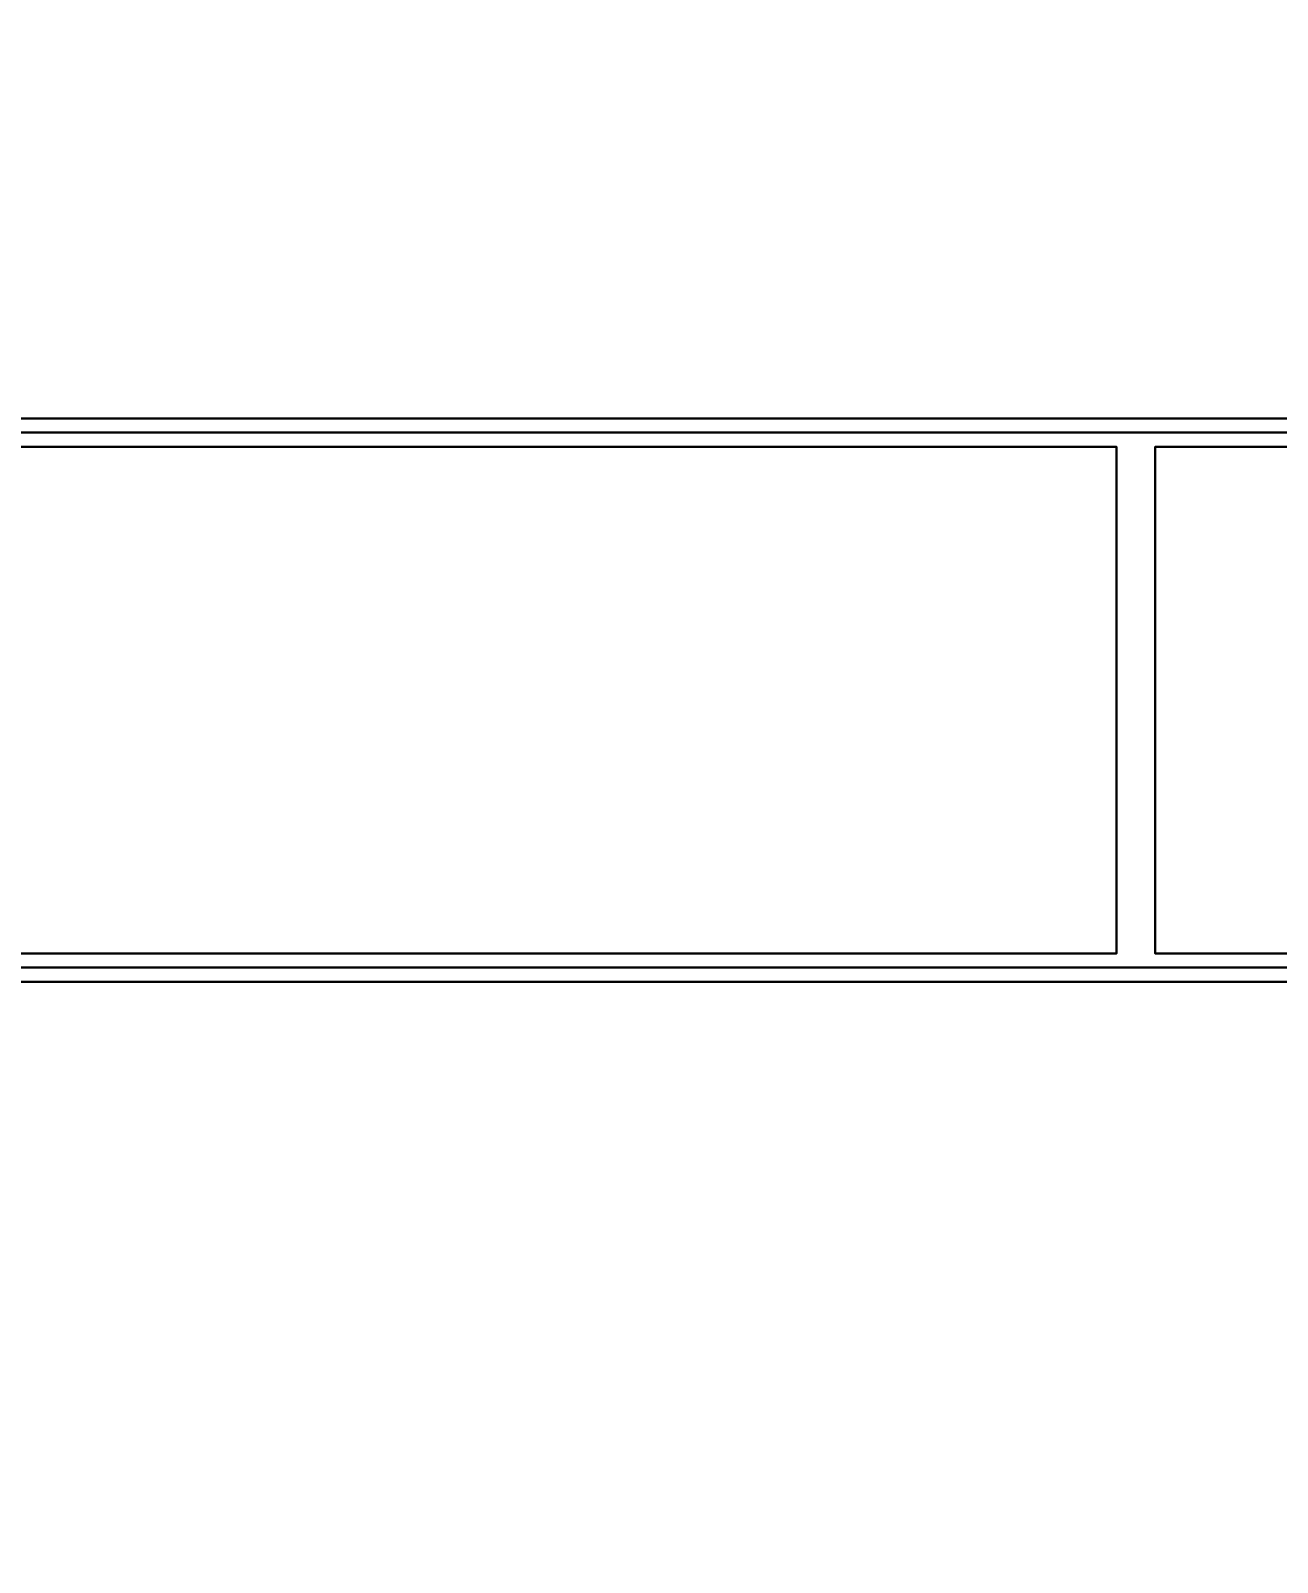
# Model space of a CAD drawing. Header units: millimetres. Extents: x -84906 to 117550, y -3000 to 338000.
# Drawn here: x 10660 to 12431, y 91775 to 93951 of the extents above; entities that cross this region are included whole.
import ezdxf

# ---------------------------------------------------------------- set-up
doc = ezdxf.new("R2010")
doc.units = ezdxf.units.MM
doc.layers.add('D-STR-DIM', color=7, linetype='Continuous', lineweight=13)
doc.layers.add('D-STR-STRC', color=7, linetype='Continuous', lineweight=25)
doc.styles.add('OpenSansCondensed-Light', font='OpenSansCondensed-Light.ttf')
doc.styles.add('TOWER_UNICODE', font='Arial Unicode.ttf')
doc.dimstyles.new('EZDXF', dxfattribs={"dimtxt": 0.25, "dimasz": 0.175, "dimexe": 0.375, "dimexo": 0.125, "dimgap": 0.1, "dimtad": 1, "dimlfac": 100, "dimzin": 12, "dimdsep": 46, "dimtxsty": 'OpenSansCondensed-Light', "dimblk": 'ARCHTICK', "dimcen": 2.5, "dimazin": 3, "dimtfac": 0.5, "dimtmove": 2, "dimatfit": 3})

# ---------------------------------------------------------------- blocks, each defined once
blk = doc.blocks.new('_ARCHTICK')
at = {"color": 0, "linetype": 'BYBLOCK', "const_width": 0.15}
blk.add_lwpolyline([(-0.5, -0.5), (0.5, 0.5)], dxfattribs=at)

msp = doc.modelspace()

# ---------------------------------------------------------------- linework, layer by layer
at = {"layer": 'D-STR-STRC'}
for points in [[(-14675.3, 93400), (14675.3, 93400)], [(14675.3, 93400), (-14675.3, 93400)], [(-14675.3, 93380), (14675.3, 93380)], [(14675.3, 93380), (-14675.3, 93380)], [(-14675.3, 92620), (14675.3, 92620)], [(14675.3, 92620), (-14675.3, 92620)], [(-14675.3, 92600), (14675.3, 92600)], [(14675.3, 92600), (-14675.3, 92600)]]:
    msp.add_lwpolyline(points, dxfattribs=at)
for points in [[(-14675.3, 93400), (-14675.3, 92600), (14675.3, 92600), (14675.3, 93400)], [(14675.3, 93400), (14675.3, 92600), (-14675.3, 92600), (-14675.3, 93400)], [(9811.1, 93360), (9811.1, 92640), (12202, 92640), (12202, 93360)], [(12202, 93360), (12202, 92640), (9811.1, 92640), (9811.1, 93360)], [(12257, 93360), (12257, 92640), (14575.3, 92640), (14575.3, 93360)], [(14575.3, 93360), (14575.3, 92640), (12257, 92640), (12257, 93360)]]:
    msp.add_lwpolyline(points, close=True, dxfattribs=at)

# ---------------------------------------------------------------- dimensions: what is measured, and where the dimension line sits
at = {"layer": 'D-STR-DIM'}
for base, p2 in [((116500, 0), (0, 223550)), ((85000, 0), (0, 125000))]:
    msp.add_linear_dim(base=base, p1=(0, 0), p2=p2, angle=90, dimstyle='EZDXF', override={"dimtxt": 4200, "dimasz": 1875, "dimexe": 1050, "dimexo": 900, "dimgap": 1050, "dimtad": 1, "dimdec": 0, "dimlfac": 1, "dimlunit": 2, "dimtxsty": 'TOWER_UNICODE', "dimclrd": 7, "dimclre": 7, "dimclrt": 7}, dxfattribs=at).render()

doc.saveas('drawing.dxf')
